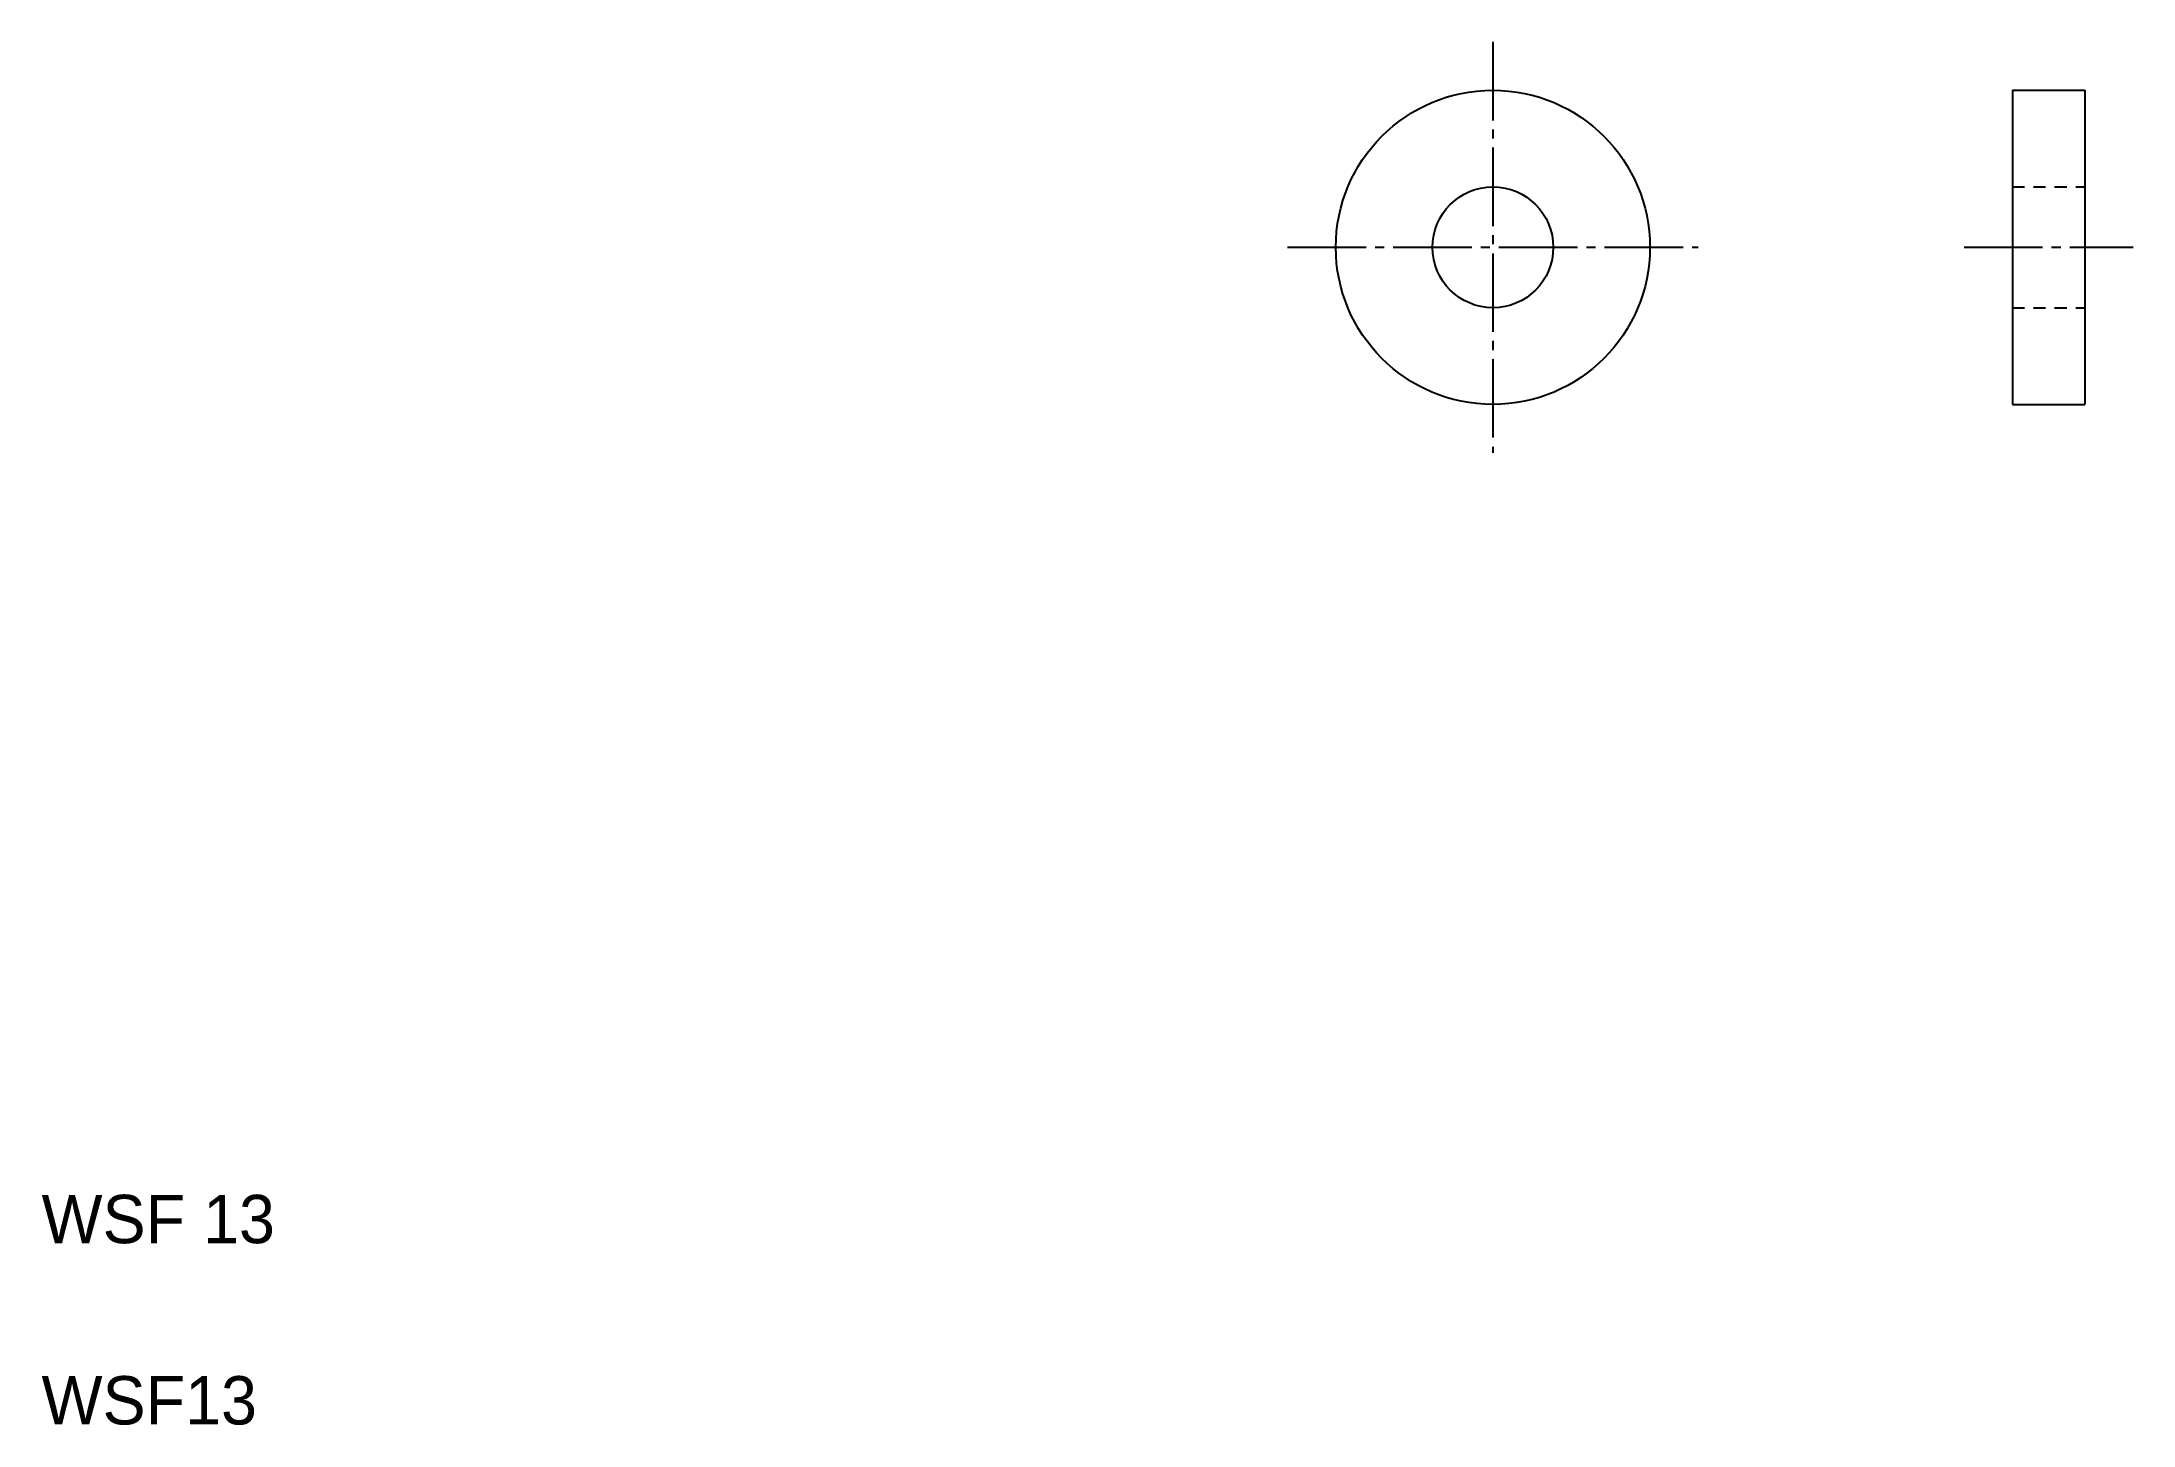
# Model space of a CAD drawing. Extents: x 5 to 91.6, y 5 to 62.2.
import ezdxf

# ---------------------------------------------------------------- set-up
doc = ezdxf.new("R2010")
doc.units = 0
doc.header["$LTSCALE"] = 0.25
doc.linetypes.add('CENTER', pattern=[17.5, 13, -1.5, 1.5, -1.5])
doc.linetypes.add('DASHED', pattern=[3.5, 2, -1.5])
doc.layers.get('0').update_dxf_attribs({"linetype": 'CONTINUOUS'})
doc.layers.add('CENTER', color=1, linetype='CENTER')

msp = doc.modelspace()

# ---------------------------------------------------------------- linework, layer by layer
at = {"color": 7, "linetype": 'CONTINUOUS'}
for p, q in [((86.568, 60.202), (86.568, 47.202)), ((86.568, 60.202), (89.568, 60.202)), ((89.568, 60.202), (89.568, 47.202)), ((86.568, 47.202), (89.568, 47.202))]:
    msp.add_line(p, q, dxfattribs=at)
for p, q in [((86.568, 56.952), (86.568, 56.953)), ((86.568, 53.702), (86.568, 53.702))]:
    msp.add_line(p, q)
at = {"color": 3, "linetype": 'DASHED'}
for p, q in [((86.568, 56.202), (89.568, 56.202)), ((86.568, 51.202), (89.568, 51.202))]:
    msp.add_line(p, q, dxfattribs=at)
at = {"color": 7, "linetype": 'CONTINUOUS'}
for radius in [6.5, 2.5]:
    msp.add_circle((65.068, 53.702), radius, dxfattribs=at)
at = {"layer": 'CENTER', "color": 1, "linetype": 'CENTER'}
for p, q in [((65.068, 62.202), (65.068, 45.202)), ((56.568, 53.702), (73.568, 53.702)), ((84.568, 53.702), (91.568, 53.702))]:
    msp.add_line(p, q, dxfattribs=at)

# ---------------------------------------------------------------- texts
for s, p in [('WSF 13', (5, 12.5)), ('WSF13', (5, 5))]:
    msp.add_text(s, height=2).set_placement(p)

doc.saveas('drawing.dxf')
